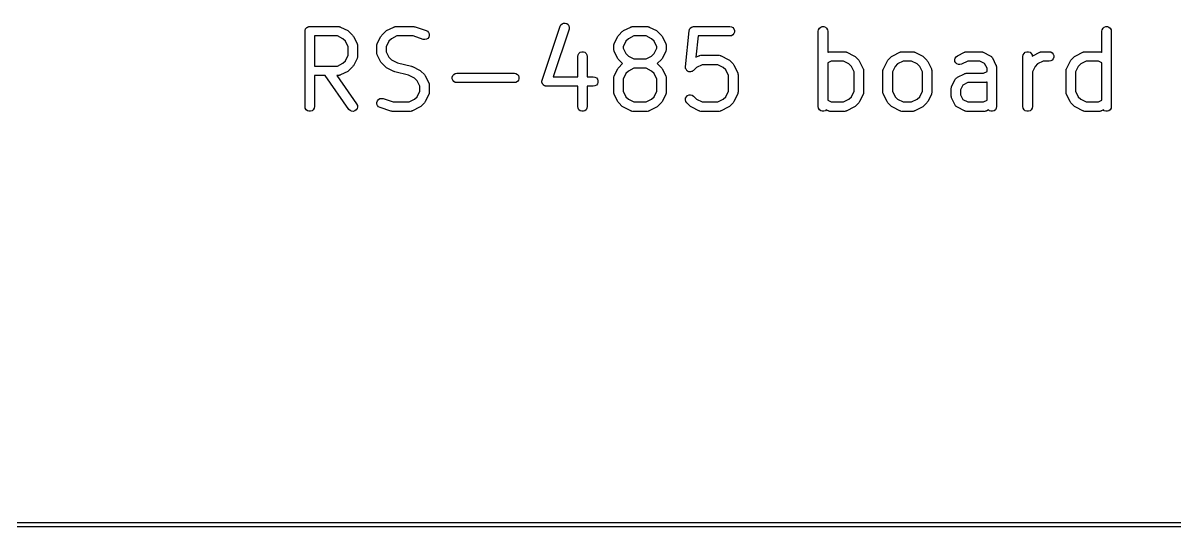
# Model space of a CAD drawing. Extents: x 25 to 346, y -457 to -16.
# Drawn here: x 143.6 to 182.42, y -456.64 to -439.66 of the extents above; entities that cross this region are included whole.
import ezdxf

# ---------------------------------------------------------------- set-up
doc = ezdxf.new("R2010")
doc.units = 0
doc.header["$MEASUREMENT"] = 0
doc.layers.add('BLACK', color=7, linetype='CONTINUOUS')

msp = doc.modelspace()

# ---------------------------------------------------------------- linework, layer by layer
at = {"layer": 'Black'}
for p, q in [((161.094, -441.577), (161.699, -439.763)), ((161.699, -439.763), (161.725, -439.714)), ((161.725, -439.714), (161.766, -439.678)), ((161.766, -439.678), (161.818, -439.658)), ((161.818, -439.658), (161.873, -439.656)), ((161.873, -439.656), (161.925, -439.673)), ((161.925, -439.673), (161.968, -439.708)), ((161.968, -439.708), (161.997, -439.755)), ((161.997, -439.755), (162.008, -439.809)), ((153.103, -439.934), (153.105, -439.92)), ((153.103, -442.474), (153.103, -439.934)), ((153.105, -439.906), (153.11, -439.893)), ((153.105, -439.92), (153.105, -439.906)), ((153.11, -439.893), (153.113, -439.88)), ((153.113, -439.88), (153.12, -439.868)), ((153.12, -439.868), (153.124, -439.855)), ((153.124, -439.855), (153.133, -439.844)), ((153.133, -439.844), (153.14, -439.832)), ((153.14, -439.832), (153.151, -439.823)), ((153.151, -439.823), (153.16, -439.812)), ((153.16, -439.812), (153.172, -439.805)), ((153.172, -439.805), (153.182, -439.797)), ((153.182, -439.797), (153.195, -439.792)), ((153.195, -439.792), (153.207, -439.785)), ((153.207, -439.785), (153.221, -439.782)), ((153.221, -439.782), (153.234, -439.778)), ((153.234, -439.778), (153.248, -439.778)), ((153.248, -439.778), (153.262, -439.775)), ((153.262, -439.775), (154.229, -439.775)), ((153.421, -440.093), (153.421, -441.106)), ((154.192, -440.093), (153.421, -440.093)), ((154.377, -440.185), (154.192, -440.093)), ((154.229, -439.775), (154.238, -439.777)), ((154.238, -439.777), (154.248, -439.776)), ((154.248, -439.776), (154.265, -439.782)), ((154.265, -439.782), (154.284, -439.785)), ((154.284, -439.785), (154.292, -439.789)), ((154.292, -439.789), (154.3, -439.792)), ((154.3, -439.792), (154.542, -439.913)), ((154.542, -439.913), (154.563, -439.928)), ((154.563, -439.928), (154.584, -439.943)), ((154.584, -439.943), (154.705, -440.064)), ((154.705, -440.064), (154.719, -440.085)), ((154.719, -440.085), (154.734, -440.105)), ((154.734, -440.105), (154.855, -440.347)), ((155.539, -440.347), (155.66, -440.105)), ((155.66, -440.105), (155.675, -440.085)), ((155.675, -440.085), (155.69, -440.064)), ((155.69, -440.064), (155.81, -439.943)), ((155.81, -439.943), (155.831, -439.928)), ((155.831, -439.928), (155.852, -439.913)), ((155.852, -439.913), (156.094, -439.792)), ((156.202, -440.093), (156.017, -440.185)), ((156.094, -439.792), (156.102, -439.789)), ((156.102, -439.789), (156.11, -439.785)), ((156.11, -439.785), (156.129, -439.782)), ((156.129, -439.782), (156.146, -439.776)), ((156.146, -439.776), (156.156, -439.777)), ((156.156, -439.777), (156.165, -439.775)), ((156.165, -439.775), (156.769, -439.775)), ((156.744, -440.093), (156.202, -440.093)), ((157.082, -440.206), (156.744, -440.093)), ((156.769, -439.775), (156.794, -439.78)), ((156.794, -439.78), (156.82, -439.783)), ((156.82, -439.783), (157.182, -439.904)), ((157.182, -439.904), (157.231, -439.931)), ((157.231, -439.931), (157.268, -439.972)), ((157.272, -440.131), (157.238, -440.174)), ((157.268, -439.972), (157.288, -440.023)), ((157.289, -440.078), (157.272, -440.131)), ((157.288, -440.023), (157.289, -440.078)), ((162, -439.863), (161.465, -441.469)), ((162.008, -439.809), (162, -439.863)), ((163.522, -440.347), (163.643, -440.105)), ((163.643, -440.105), (163.658, -440.085)), ((163.658, -440.085), (163.672, -440.064)), ((163.672, -440.064), (163.793, -439.943)), ((163.793, -439.943), (163.814, -439.928)), ((163.814, -439.928), (163.835, -439.913)), ((163.835, -439.913), (164.077, -439.792)), ((164.185, -440.093), (164, -440.185)), ((164.077, -439.792), (164.085, -439.789)), ((164.085, -439.789), (164.093, -439.785)), ((164.093, -439.785), (164.112, -439.782)), ((164.112, -439.782), (164.129, -439.776)), ((164.129, -439.776), (164.138, -439.777)), ((164.138, -439.777), (164.148, -439.775)), ((164.148, -439.775), (164.631, -439.775)), ((164.594, -440.093), (164.185, -440.093)), ((164.779, -440.185), (164.594, -440.093)), ((164.631, -439.775), (164.64, -439.777)), ((164.64, -439.777), (164.649, -439.776)), ((164.649, -439.776), (164.667, -439.782)), ((164.667, -439.782), (164.686, -439.785)), ((164.686, -439.785), (164.694, -439.789)), ((164.694, -439.789), (164.702, -439.792)), ((164.702, -439.792), (164.944, -439.913)), ((164.944, -439.913), (164.965, -439.928)), ((164.965, -439.928), (164.985, -439.943)), ((164.985, -439.943), (165.106, -440.064)), ((165.106, -440.064), (165.121, -440.085)), ((165.121, -440.085), (165.136, -440.105)), ((165.136, -440.105), (165.257, -440.347)), ((165.925, -441.128), (166.046, -439.918)), ((166.046, -439.918), (166.047, -439.912)), ((166.047, -439.906), (166.055, -439.886)), ((166.047, -439.912), (166.047, -439.906)), ((166.055, -439.886), (166.061, -439.865)), ((166.061, -439.865), (166.064, -439.86)), ((166.064, -439.86), (166.066, -439.855)), ((166.066, -439.855), (166.08, -439.838)), ((166.08, -439.838), (166.093, -439.82)), ((166.093, -439.82), (166.098, -439.817)), ((166.098, -439.817), (166.102, -439.812)), ((166.102, -439.812), (166.12, -439.802)), ((166.12, -439.802), (166.138, -439.789)), ((166.138, -439.789), (166.144, -439.788)), ((166.144, -439.788), (166.149, -439.785)), ((166.149, -439.785), (166.171, -439.781)), ((166.171, -439.781), (166.192, -439.776)), ((166.192, -439.776), (166.198, -439.776)), ((166.198, -439.776), (166.204, -439.775)), ((166.204, -439.775), (167.413, -439.775)), ((166.347, -440.093), (166.276, -440.809)), ((167.413, -440.093), (166.347, -440.093)), ((167.413, -439.775), (167.468, -439.785)), ((167.468, -440.083), (167.413, -440.093)), ((167.468, -439.785), (167.515, -439.812)), ((167.515, -440.056), (167.468, -440.083)), ((167.515, -439.812), (167.551, -439.855)), ((167.551, -440.013), (167.515, -440.056)), ((167.551, -439.855), (167.57, -439.906)), ((167.57, -439.962), (167.551, -440.013)), ((167.57, -439.906), (167.57, -439.962)), ((170.399, -439.934), (170.409, -439.88)), ((170.399, -442.474), (170.399, -439.934)), ((170.409, -439.88), (170.436, -439.832)), ((170.436, -439.832), (170.479, -439.797)), ((170.479, -439.797), (170.53, -439.778)), ((170.53, -439.778), (170.586, -439.778)), ((170.586, -439.778), (170.637, -439.797)), ((170.637, -439.797), (170.68, -439.832)), ((170.68, -439.832), (170.707, -439.88)), ((170.707, -439.88), (170.717, -439.934)), ((170.717, -439.934), (170.717, -440.645)), ((179.954, -439.934), (179.964, -439.88)), ((179.954, -440.645), (179.954, -439.934)), ((179.964, -439.88), (179.992, -439.832)), ((179.992, -439.832), (180.034, -439.797)), ((180.034, -439.797), (180.086, -439.778)), ((180.086, -439.778), (180.141, -439.778)), ((180.141, -439.778), (180.193, -439.797)), ((180.193, -439.797), (180.235, -439.832)), ((180.235, -439.832), (180.262, -439.88)), ((180.262, -439.88), (180.272, -439.934)), ((180.272, -439.934), (180.272, -442.474)), ((154.462, -440.27), (154.377, -440.185)), ((154.554, -440.455), (154.462, -440.27)), ((154.554, -440.743), (154.554, -440.455)), ((154.855, -440.347), (154.858, -440.356)), ((154.858, -440.356), (154.862, -440.364)), ((154.862, -440.364), (154.866, -440.382)), ((154.866, -440.382), (154.871, -440.4)), ((154.871, -440.4), (154.87, -440.409)), ((154.87, -440.409), (154.872, -440.418)), ((154.872, -440.418), (154.872, -440.781)), ((155.522, -440.418), (155.524, -440.409)), ((155.522, -440.66), (155.522, -440.418)), ((155.523, -440.4), (155.528, -440.382)), ((155.524, -440.409), (155.523, -440.4)), ((155.528, -440.382), (155.532, -440.364)), ((155.532, -440.364), (155.536, -440.356)), ((155.536, -440.356), (155.539, -440.347)), ((155.932, -440.27), (155.84, -440.455)), ((155.84, -440.455), (155.84, -440.622)), ((156.017, -440.185), (155.932, -440.27)), ((157.137, -440.214), (157.082, -440.206)), ((157.191, -440.203), (157.137, -440.214)), ((157.238, -440.174), (157.191, -440.203)), ((163.505, -440.418), (163.507, -440.409)), ((163.505, -440.539), (163.505, -440.418)), ((163.507, -440.548), (163.505, -440.539)), ((163.506, -440.4), (163.511, -440.382)), ((163.507, -440.409), (163.506, -440.4)), ((163.511, -440.382), (163.515, -440.364)), ((163.515, -440.364), (163.519, -440.356)), ((163.519, -440.356), (163.522, -440.347)), ((163.915, -440.27), (163.822, -440.455)), ((163.822, -440.455), (163.822, -440.501)), ((163.822, -440.501), (163.915, -440.687)), ((164, -440.185), (163.915, -440.27)), ((164.864, -440.27), (164.779, -440.185)), ((164.956, -440.455), (164.864, -440.27)), ((164.864, -440.687), (164.956, -440.501)), ((164.956, -440.501), (164.956, -440.455)), ((165.257, -440.347), (165.26, -440.356)), ((165.26, -440.356), (165.264, -440.364)), ((165.264, -440.364), (165.268, -440.382)), ((165.268, -440.382), (165.273, -440.4)), ((165.273, -440.4), (165.272, -440.409)), ((165.272, -440.409), (165.274, -440.418)), ((165.274, -440.539), (165.272, -440.548)), ((165.274, -440.418), (165.274, -440.539)), ((154.377, -441.013), (154.462, -440.929)), ((154.462, -440.929), (154.554, -440.743)), ((154.855, -440.852), (154.734, -441.094)), ((154.858, -440.843), (154.855, -440.852)), ((154.862, -440.835), (154.858, -440.843)), ((154.866, -440.817), (154.862, -440.835)), ((154.871, -440.799), (154.866, -440.817)), ((154.872, -440.781), (154.87, -440.79)), ((154.87, -440.79), (154.871, -440.799)), ((155.524, -440.669), (155.522, -440.66)), ((155.523, -440.678), (155.524, -440.669)), ((155.528, -440.696), (155.523, -440.678)), ((155.532, -440.714), (155.528, -440.696)), ((155.536, -440.722), (155.532, -440.714)), ((155.539, -440.731), (155.536, -440.722)), ((155.66, -440.973), (155.539, -440.731)), ((155.84, -440.622), (155.932, -440.808)), ((155.932, -440.808), (156.017, -440.892)), ((156.017, -440.892), (156.22, -440.994)), ((162.295, -440.781), (162.305, -440.726)), ((162.295, -441.469), (162.295, -440.781)), ((162.305, -440.726), (162.333, -440.679)), ((162.333, -440.679), (162.375, -440.643)), ((162.375, -440.643), (162.427, -440.624)), ((162.427, -440.624), (162.482, -440.624)), ((162.482, -440.624), (162.534, -440.643)), ((162.534, -440.643), (162.576, -440.679)), ((162.576, -440.679), (162.603, -440.726)), ((162.603, -440.726), (162.613, -440.781)), ((162.613, -440.781), (162.613, -441.469)), ((163.506, -440.557), (163.507, -440.548)), ((163.511, -440.575), (163.506, -440.557)), ((163.515, -440.593), (163.511, -440.575)), ((163.519, -440.601), (163.515, -440.593)), ((163.522, -440.61), (163.519, -440.601)), ((163.643, -440.852), (163.522, -440.61)), ((163.658, -440.872), (163.643, -440.852)), ((163.672, -440.893), (163.658, -440.872)), ((163.793, -441.014), (163.672, -440.893)), ((163.915, -440.687), (164, -440.771)), ((164, -440.771), (164.185, -440.864)), ((164.185, -440.864), (164.594, -440.864)), ((164.594, -440.864), (164.779, -440.771)), ((164.779, -440.771), (164.864, -440.687)), ((165.106, -440.893), (164.985, -441.014)), ((165.121, -440.872), (165.106, -440.893)), ((165.136, -440.852), (165.121, -440.872)), ((165.257, -440.61), (165.136, -440.852)), ((165.26, -440.601), (165.257, -440.61)), ((165.264, -440.593), (165.26, -440.601)), ((165.268, -440.575), (165.264, -440.593)), ((165.273, -440.557), (165.268, -440.575)), ((165.272, -440.548), (165.273, -440.557)), ((166.276, -440.809), (166.375, -440.76)), ((166.375, -440.76), (166.383, -440.757)), ((166.383, -440.757), (166.391, -440.752)), ((166.391, -440.752), (166.41, -440.749)), ((166.41, -440.749), (166.427, -440.744)), ((166.427, -440.744), (166.437, -440.745)), ((166.437, -440.745), (166.446, -440.743)), ((166.446, -440.743), (167.05, -440.743)), ((167.05, -440.743), (167.059, -440.745)), ((167.059, -440.745), (167.069, -440.744)), ((167.069, -440.744), (167.086, -440.749)), ((167.086, -440.749), (167.105, -440.752)), ((167.105, -440.752), (167.113, -440.757)), ((167.113, -440.757), (167.121, -440.76)), ((167.121, -440.76), (167.363, -440.881)), ((167.363, -440.881), (167.384, -440.896)), ((167.384, -440.896), (167.405, -440.91)), ((167.405, -440.91), (167.525, -441.031)), ((170.717, -440.645), (170.729, -440.639)), ((170.729, -440.639), (170.738, -440.636)), ((170.738, -440.636), (170.746, -440.632)), ((170.746, -440.632), (170.764, -440.628)), ((170.764, -440.628), (170.782, -440.623)), ((170.782, -440.623), (170.791, -440.624)), ((170.791, -440.624), (170.8, -440.622)), ((170.8, -440.622), (171.284, -440.622)), ((171.284, -440.622), (171.293, -440.624)), ((171.293, -440.624), (171.302, -440.623)), ((171.302, -440.623), (171.32, -440.628)), ((171.32, -440.628), (171.338, -440.632)), ((171.338, -440.632), (171.346, -440.636)), ((171.346, -440.636), (171.355, -440.639)), ((171.355, -440.639), (171.597, -440.76)), ((171.597, -440.76), (171.617, -440.775)), ((171.617, -440.775), (171.638, -440.789)), ((171.638, -440.789), (171.759, -440.91)), ((171.759, -440.91), (171.773, -440.931)), ((171.773, -440.931), (171.789, -440.952)), ((172.714, -440.952), (172.729, -440.931)), ((172.729, -440.931), (172.744, -440.91)), ((172.744, -440.91), (172.865, -440.789)), ((172.865, -440.789), (172.886, -440.775)), ((172.886, -440.775), (172.906, -440.76)), ((172.906, -440.76), (173.148, -440.639)), ((173.148, -440.639), (173.157, -440.636)), ((173.157, -440.636), (173.165, -440.632)), ((173.165, -440.632), (173.183, -440.628)), ((173.183, -440.628), (173.201, -440.623)), ((173.201, -440.623), (173.21, -440.624)), ((173.21, -440.624), (173.219, -440.622)), ((173.219, -440.622), (173.582, -440.622)), ((173.582, -440.622), (173.591, -440.624)), ((173.591, -440.624), (173.6, -440.623)), ((173.6, -440.623), (173.618, -440.628)), ((173.618, -440.628), (173.636, -440.632)), ((173.636, -440.632), (173.644, -440.636)), ((173.644, -440.636), (173.653, -440.639)), ((173.653, -440.639), (173.895, -440.76)), ((173.895, -440.76), (173.915, -440.775)), ((173.915, -440.775), (173.936, -440.789)), ((173.936, -440.789), (174.057, -440.91)), ((174.057, -440.91), (174.071, -440.931)), ((174.071, -440.931), (174.087, -440.952)), ((174.996, -440.892), (175.009, -440.839)), ((175.002, -440.947), (174.996, -440.892)), ((175.009, -440.839), (175.039, -440.793)), ((175.039, -440.793), (175.083, -440.76)), ((175.083, -440.76), (175.325, -440.639)), ((175.325, -440.639), (175.334, -440.636)), ((175.334, -440.636), (175.342, -440.632)), ((175.342, -440.632), (175.36, -440.628)), ((175.36, -440.628), (175.378, -440.623)), ((175.378, -440.623), (175.387, -440.624)), ((175.387, -440.624), (175.396, -440.622)), ((175.396, -440.622), (175.88, -440.622)), ((175.88, -440.622), (175.889, -440.624)), ((175.889, -440.624), (175.898, -440.623)), ((175.898, -440.623), (175.916, -440.628)), ((175.916, -440.628), (175.934, -440.632)), ((175.934, -440.632), (175.942, -440.636)), ((175.942, -440.636), (175.951, -440.639)), ((175.951, -440.639), (176.193, -440.76)), ((176.193, -440.76), (176.211, -440.774)), ((176.211, -440.774), (176.231, -440.786)), ((176.231, -440.786), (176.234, -440.79)), ((176.234, -440.79), (176.237, -440.793)), ((176.237, -440.793), (176.25, -440.812)), ((176.25, -440.812), (176.264, -440.831)), ((176.264, -440.831), (176.385, -441.073)), ((177.294, -440.781), (177.303, -440.726)), ((177.294, -442.474), (177.294, -440.781)), ((177.303, -440.726), (177.331, -440.679)), ((177.331, -440.679), (177.373, -440.643)), ((177.373, -440.643), (177.425, -440.624)), ((177.425, -440.624), (177.48, -440.624)), ((177.48, -440.624), (177.532, -440.643)), ((177.532, -440.643), (177.574, -440.679)), ((177.574, -440.679), (177.601, -440.726)), ((177.601, -440.726), (177.609, -440.77)), ((177.609, -440.77), (177.623, -440.76)), ((177.623, -440.76), (177.865, -440.639)), ((177.865, -440.639), (177.874, -440.636)), ((177.874, -440.636), (177.882, -440.632)), ((177.882, -440.632), (177.9, -440.628)), ((177.9, -440.628), (177.918, -440.623)), ((177.918, -440.623), (177.927, -440.624)), ((177.927, -440.624), (177.936, -440.622)), ((177.936, -440.622), (178.178, -440.622)), ((178.178, -440.622), (178.232, -440.632)), ((178.232, -440.93), (178.178, -440.939)), ((178.232, -440.632), (178.28, -440.659)), ((178.28, -440.902), (178.232, -440.93)), ((178.28, -440.659), (178.315, -440.701)), ((178.315, -440.86), (178.28, -440.902)), ((178.315, -440.701), (178.334, -440.753)), ((178.334, -440.808), (178.315, -440.86)), ((178.334, -440.753), (178.334, -440.808)), ((178.883, -440.952), (178.898, -440.931)), ((178.898, -440.931), (178.912, -440.91)), ((178.912, -440.91), (179.033, -440.789)), ((179.033, -440.789), (179.054, -440.775)), ((179.054, -440.775), (179.075, -440.76)), ((179.075, -440.76), (179.317, -440.639)), ((179.317, -440.639), (179.325, -440.636)), ((179.325, -440.636), (179.333, -440.632)), ((179.333, -440.632), (179.352, -440.628)), ((179.352, -440.628), (179.369, -440.623)), ((179.369, -440.623), (179.378, -440.624)), ((179.378, -440.624), (179.388, -440.622)), ((179.388, -440.622), (179.871, -440.622)), ((179.871, -440.622), (179.88, -440.624)), ((179.88, -440.624), (179.889, -440.623)), ((179.889, -440.623), (179.907, -440.628)), ((179.907, -440.628), (179.926, -440.632)), ((179.926, -440.632), (179.934, -440.636)), ((179.934, -440.636), (179.942, -440.639)), ((179.942, -440.639), (179.954, -440.645)), ((153.421, -441.106), (154.192, -441.106)), ((154.192, -441.106), (154.377, -441.013)), ((154.542, -441.286), (154.3, -441.407)), ((154.563, -441.27), (154.542, -441.286)), ((154.584, -441.256), (154.563, -441.27)), ((154.705, -441.135), (154.584, -441.256)), ((154.719, -441.114), (154.705, -441.135)), ((154.734, -441.094), (154.719, -441.114)), ((155.675, -440.993), (155.66, -440.973)), ((155.69, -441.014), (155.675, -440.993)), ((155.81, -441.135), (155.69, -441.014)), ((155.831, -441.149), (155.81, -441.135)), ((155.852, -441.165), (155.831, -441.149)), ((156.094, -441.286), (155.852, -441.165)), ((156.11, -441.291), (156.094, -441.286)), ((156.126, -441.298), (156.11, -441.291)), ((156.593, -441.414), (156.126, -441.298)), ((156.22, -440.994), (156.687, -441.111)), ((156.687, -441.111), (156.703, -441.118)), ((156.703, -441.118), (156.719, -441.123)), ((156.719, -441.123), (156.961, -441.243)), ((156.961, -441.243), (156.982, -441.259)), ((156.982, -441.259), (157.003, -441.273)), ((157.003, -441.273), (157.124, -441.394)), ((163.522, -441.435), (163.643, -441.194)), ((163.643, -441.194), (163.658, -441.173)), ((163.658, -441.173), (163.672, -441.152)), ((163.672, -441.152), (163.793, -441.031)), ((163.806, -441.023), (163.793, -441.014)), ((163.793, -441.031), (163.806, -441.023)), ((164, -441.274), (163.915, -441.359)), ((164.185, -441.181), (164, -441.274)), ((164.594, -441.181), (164.185, -441.181)), ((164.779, -441.274), (164.594, -441.181)), ((164.864, -441.359), (164.779, -441.274)), ((164.985, -441.014), (164.973, -441.023)), ((164.973, -441.023), (164.985, -441.031)), ((164.985, -441.031), (165.106, -441.152)), ((165.106, -441.152), (165.121, -441.173)), ((165.121, -441.173), (165.136, -441.194)), ((165.136, -441.194), (165.257, -441.435)), ((165.925, -441.129), (165.925, -441.128)), ((165.925, -441.13), (165.925, -441.129)), ((165.927, -441.156), (165.925, -441.13)), ((165.929, -441.183), (165.927, -441.156)), ((165.929, -441.184), (165.929, -441.183)), ((165.929, -441.185), (165.929, -441.184)), ((165.941, -441.209), (165.929, -441.185)), ((165.952, -441.233), (165.941, -441.209)), ((165.952, -441.234), (165.952, -441.233)), ((165.953, -441.235), (165.952, -441.234)), ((165.971, -441.253), (165.953, -441.235)), ((165.99, -441.272), (165.971, -441.253)), ((165.991, -441.273), (165.99, -441.272)), ((165.992, -441.274), (165.991, -441.273)), ((166.016, -441.285), (165.992, -441.274)), ((166.04, -441.296), (166.016, -441.285)), ((166.041, -441.296), (166.04, -441.296)), ((166.042, -441.297), (166.041, -441.296)), ((166.068, -441.299), (166.042, -441.297)), ((166.095, -441.302), (166.068, -441.299)), ((166.096, -441.302), (166.095, -441.302)), ((166.097, -441.302), (166.096, -441.302)), ((166.122, -441.295), (166.097, -441.302)), ((166.148, -441.288), (166.122, -441.295)), ((166.149, -441.288), (166.148, -441.288)), ((166.15, -441.287), (166.149, -441.288)), ((166.172, -441.272), (166.15, -441.287)), ((166.194, -441.257), (166.172, -441.272)), ((166.195, -441.256), (166.194, -441.256)), ((166.194, -441.256), (166.194, -441.257)), ((166.298, -441.153), (166.195, -441.256)), ((166.483, -441.06), (166.298, -441.153)), ((167.013, -441.06), (166.483, -441.06)), ((167.198, -441.153), (167.013, -441.06)), ((167.283, -441.238), (167.198, -441.153)), ((167.375, -441.423), (167.283, -441.238)), ((167.525, -441.031), (167.54, -441.052)), ((167.54, -441.052), (167.555, -441.073)), ((167.555, -441.073), (167.676, -441.314)), ((167.676, -441.314), (167.679, -441.323)), ((170.837, -440.939), (170.717, -441)), ((170.717, -441), (170.717, -442.255)), ((171.246, -440.939), (170.837, -440.939)), ((171.432, -441.032), (171.246, -440.939)), ((171.516, -441.117), (171.432, -441.032)), ((171.609, -441.302), (171.516, -441.117)), ((171.609, -441.953), (171.609, -441.302)), ((171.789, -440.952), (171.909, -441.194)), ((171.909, -441.194), (171.912, -441.202)), ((171.912, -441.202), (171.917, -441.21)), ((171.917, -441.21), (171.92, -441.229)), ((171.92, -441.229), (171.925, -441.246)), ((171.925, -441.246), (171.925, -441.256)), ((171.925, -441.256), (171.926, -441.265)), ((171.926, -441.265), (171.926, -441.99)), ((172.576, -441.265), (172.578, -441.256)), ((172.576, -441.99), (172.576, -441.265)), ((172.577, -441.246), (172.583, -441.229)), ((172.578, -441.256), (172.577, -441.246)), ((172.583, -441.229), (172.586, -441.21)), ((172.586, -441.21), (172.591, -441.202)), ((172.591, -441.202), (172.593, -441.194)), ((172.593, -441.194), (172.714, -440.952)), ((172.987, -441.117), (172.894, -441.302)), ((172.894, -441.302), (172.894, -441.953)), ((173.071, -441.032), (172.987, -441.117)), ((173.256, -440.939), (173.071, -441.032)), ((173.544, -440.939), (173.256, -440.939)), ((173.73, -441.032), (173.544, -440.939)), ((173.814, -441.117), (173.73, -441.032)), ((173.907, -441.302), (173.814, -441.117)), ((173.907, -441.953), (173.907, -441.302)), ((174.087, -440.952), (174.208, -441.194)), ((174.208, -441.194), (174.21, -441.202)), ((174.21, -441.202), (174.215, -441.21)), ((174.215, -441.21), (174.218, -441.229)), ((174.218, -441.229), (174.223, -441.246)), ((174.223, -441.246), (174.223, -441.256)), ((174.223, -441.256), (174.224, -441.265)), ((174.224, -441.265), (174.224, -441.99)), ((175.027, -440.996), (175.002, -440.947)), ((175.067, -441.034), (175.027, -440.996)), ((175.117, -441.056), (175.067, -441.034)), ((175.172, -441.059), (175.117, -441.056)), ((175.225, -441.044), (175.172, -441.059)), ((175.434, -440.939), (175.225, -441.044)), ((175.842, -440.939), (175.434, -440.939)), ((176.003, -441.02), (175.842, -440.939)), ((175.963, -441.348), (176.084, -441.287)), ((176.084, -441.181), (176.003, -441.02)), ((176.084, -441.287), (176.084, -441.181)), ((176.385, -441.073), (176.387, -441.081)), ((176.387, -441.081), (176.392, -441.089)), ((176.392, -441.089), (176.395, -441.108)), ((176.395, -441.108), (176.4, -441.125)), ((176.4, -441.125), (176.4, -441.135)), ((176.4, -441.135), (176.401, -441.144)), ((176.401, -441.144), (176.401, -442.474)), ((177.704, -441.117), (177.611, -441.302)), ((177.611, -441.302), (177.611, -442.474)), ((177.788, -441.032), (177.704, -441.117)), ((177.974, -440.939), (177.788, -441.032)), ((178.178, -440.939), (177.974, -440.939)), ((178.745, -441.265), (178.747, -441.256)), ((178.745, -441.99), (178.745, -441.265)), ((178.746, -441.246), (178.751, -441.229)), ((178.747, -441.256), (178.746, -441.246)), ((178.751, -441.229), (178.755, -441.21)), ((178.755, -441.21), (178.759, -441.202)), ((178.759, -441.202), (178.762, -441.194)), ((178.762, -441.194), (178.883, -440.952)), ((179.155, -441.117), (179.062, -441.302)), ((179.062, -441.302), (179.062, -441.953)), ((179.24, -441.032), (179.155, -441.117)), ((179.425, -440.939), (179.24, -441.032)), ((179.834, -440.939), (179.425, -440.939)), ((179.954, -441), (179.834, -440.939)), ((179.954, -442.255), (179.954, -441)), ((153.784, -441.423), (153.421, -441.423)), ((153.421, -441.423), (153.421, -442.474)), ((154.583, -442.565), (153.784, -441.423)), ((154.229, -441.423), (154.171, -441.423)), ((154.171, -441.423), (154.843, -442.383)), ((154.238, -441.422), (154.229, -441.423)), ((154.248, -441.422), (154.238, -441.422)), ((154.265, -441.417), (154.248, -441.422)), ((154.284, -441.414), (154.265, -441.417)), ((154.292, -441.409), (154.284, -441.414)), ((154.3, -441.407), (154.292, -441.409)), ((156.796, -441.516), (156.593, -441.414)), ((156.881, -441.6), (156.796, -441.516)), ((156.974, -441.786), (156.881, -441.6)), ((157.124, -441.394), (157.138, -441.415)), ((157.138, -441.415), (157.153, -441.435)), ((157.153, -441.435), (157.274, -441.677)), ((157.274, -441.677), (157.277, -441.686)), ((157.277, -441.686), (157.281, -441.694)), ((157.281, -441.694), (157.285, -441.712)), ((158.064, -441.479), (158.083, -441.427)), ((158.064, -441.534), (158.064, -441.479)), ((158.083, -441.586), (158.064, -441.534)), ((158.083, -441.427), (158.119, -441.385)), ((158.119, -441.628), (158.083, -441.586)), ((158.119, -441.385), (158.167, -441.357)), ((158.167, -441.656), (158.119, -441.628)), ((158.167, -441.357), (158.221, -441.348)), ((158.221, -441.665), (158.167, -441.656)), ((158.221, -441.348), (160.156, -441.348)), ((160.156, -441.665), (158.221, -441.665)), ((160.156, -441.348), (160.21, -441.357)), ((160.21, -441.656), (160.156, -441.665)), ((160.21, -441.357), (160.258, -441.385)), ((160.258, -441.628), (160.21, -441.656)), ((160.258, -441.385), (160.294, -441.427)), ((160.294, -441.586), (160.258, -441.628)), ((160.294, -441.427), (160.312, -441.479)), ((160.312, -441.534), (160.294, -441.586)), ((160.312, -441.479), (160.312, -441.534)), ((161.086, -441.632), (161.088, -441.616)), ((161.088, -441.643), (161.086, -441.632)), ((161.088, -441.6), (161.092, -441.589)), ((161.088, -441.616), (161.088, -441.6)), ((161.088, -441.655), (161.088, -441.643)), ((161.094, -441.67), (161.088, -441.655)), ((161.092, -441.589), (161.094, -441.577)), ((161.097, -441.686), (161.094, -441.67)), ((161.103, -441.696), (161.097, -441.686)), ((161.107, -441.707), (161.103, -441.696)), ((161.117, -441.719), (161.107, -441.707)), ((161.465, -441.469), (162.295, -441.469)), ((162.613, -441.469), (162.817, -441.469)), ((162.817, -441.469), (162.871, -441.478)), ((162.871, -441.478), (162.919, -441.506)), ((162.919, -441.506), (162.955, -441.548)), ((162.955, -441.707), (162.919, -441.749)), ((162.955, -441.548), (162.973, -441.6)), ((162.973, -441.655), (162.955, -441.707)), ((162.973, -441.6), (162.973, -441.655)), ((163.505, -441.506), (163.507, -441.497)), ((163.505, -441.99), (163.505, -441.506)), ((163.506, -441.488), (163.511, -441.47)), ((163.507, -441.497), (163.506, -441.488)), ((163.511, -441.47), (163.515, -441.452)), ((163.515, -441.452), (163.519, -441.444)), ((163.519, -441.444), (163.522, -441.435)), ((163.915, -441.359), (163.822, -441.544)), ((163.822, -441.544), (163.822, -441.953)), ((164.956, -441.544), (164.864, -441.359)), ((164.956, -441.953), (164.956, -441.544)), ((165.257, -441.435), (165.26, -441.444)), ((165.26, -441.444), (165.264, -441.452)), ((165.264, -441.452), (165.268, -441.47)), ((165.268, -441.47), (165.273, -441.488)), ((165.273, -441.488), (165.272, -441.497)), ((165.272, -441.497), (165.274, -441.506)), ((165.274, -441.506), (165.274, -441.99)), ((167.375, -441.953), (167.375, -441.423)), ((167.679, -441.323), (167.683, -441.331)), ((167.683, -441.331), (167.687, -441.349)), ((167.687, -441.349), (167.692, -441.367)), ((167.692, -441.367), (167.691, -441.376)), ((167.691, -441.376), (167.693, -441.385)), ((167.693, -441.385), (167.693, -441.99)), ((174.891, -441.798), (175.012, -441.556)), ((175.012, -441.556), (175.026, -441.538)), ((175.026, -441.538), (175.039, -441.518)), ((175.039, -441.518), (175.042, -441.516)), ((175.042, -441.516), (175.045, -441.512)), ((175.045, -441.512), (175.064, -441.499)), ((175.064, -441.499), (175.083, -441.485)), ((175.083, -441.485), (175.325, -441.364)), ((175.434, -441.665), (175.272, -441.746)), ((175.325, -441.364), (175.334, -441.362)), ((175.334, -441.362), (175.342, -441.357)), ((175.342, -441.357), (175.36, -441.354)), ((175.36, -441.354), (175.378, -441.349)), ((175.378, -441.349), (175.387, -441.349)), ((175.387, -441.349), (175.396, -441.348)), ((175.396, -441.348), (175.963, -441.348)), ((176.001, -441.665), (175.434, -441.665)), ((176.01, -441.664), (176.001, -441.665)), ((176.019, -441.664), (176.01, -441.664)), ((176.037, -441.659), (176.019, -441.664)), ((176.055, -441.656), (176.037, -441.659)), ((176.063, -441.651), (176.055, -441.656)), ((176.072, -441.648), (176.063, -441.651)), ((176.084, -441.642), (176.072, -441.648)), ((176.084, -442.255), (176.084, -441.642)), ((156.881, -442.138), (156.974, -441.953)), ((156.974, -441.953), (156.974, -441.786)), ((157.274, -442.061), (157.153, -442.303)), ((157.277, -442.052), (157.274, -442.061)), ((157.281, -442.045), (157.277, -442.052)), ((157.285, -442.026), (157.281, -442.045)), ((157.285, -441.712), (157.29, -441.73)), ((157.29, -442.008), (157.285, -442.026)), ((157.29, -441.73), (157.289, -441.739)), ((157.289, -441.739), (157.291, -441.748)), ((157.291, -441.99), (157.289, -441.999)), ((157.289, -441.999), (157.29, -442.008)), ((157.291, -441.748), (157.291, -441.99)), ((161.126, -441.733), (161.117, -441.719)), ((161.135, -441.74), (161.126, -441.733)), ((161.143, -441.749), (161.135, -441.74)), ((161.156, -441.757), (161.143, -441.749)), ((161.169, -441.767), (161.156, -441.757)), ((161.18, -441.771), (161.169, -441.767)), ((161.19, -441.777), (161.18, -441.771)), ((161.206, -441.779), (161.19, -441.777)), ((161.221, -441.784), (161.206, -441.779)), ((161.233, -441.784), (161.221, -441.784)), ((161.245, -441.786), (161.233, -441.784)), ((162.295, -441.786), (161.245, -441.786)), ((162.295, -442.474), (162.295, -441.786)), ((162.817, -441.786), (162.613, -441.786)), ((162.613, -441.786), (162.613, -442.474)), ((162.871, -441.777), (162.817, -441.786)), ((162.919, -441.749), (162.871, -441.777)), ((163.507, -441.999), (163.505, -441.99)), ((163.506, -442.008), (163.507, -441.999)), ((163.511, -442.026), (163.506, -442.008)), ((163.515, -442.045), (163.511, -442.026)), ((163.519, -442.052), (163.515, -442.045)), ((163.522, -442.061), (163.519, -442.052)), ((163.643, -442.303), (163.522, -442.061)), ((163.822, -441.953), (163.915, -442.138)), ((164.864, -442.138), (164.956, -441.953)), ((165.257, -442.061), (165.136, -442.303)), ((165.26, -442.052), (165.257, -442.061)), ((165.264, -442.045), (165.26, -442.052)), ((165.268, -442.026), (165.264, -442.045)), ((165.273, -442.008), (165.268, -442.026)), ((165.274, -441.99), (165.272, -441.999)), ((165.272, -441.999), (165.273, -442.008)), ((165.992, -442.102), (166.042, -442.079)), ((166.042, -442.079), (166.097, -442.074)), ((166.097, -442.074), (166.15, -442.088)), ((166.15, -442.088), (166.195, -442.12)), ((167.283, -442.138), (167.375, -441.953)), ((167.676, -442.061), (167.555, -442.303)), ((167.679, -442.052), (167.676, -442.061)), ((167.683, -442.045), (167.679, -442.052)), ((167.687, -442.026), (167.683, -442.045)), ((167.692, -442.008), (167.687, -442.026)), ((167.693, -441.99), (167.691, -441.999)), ((167.691, -441.999), (167.692, -442.008)), ((171.516, -442.138), (171.609, -441.953)), ((171.909, -442.061), (171.789, -442.303)), ((171.912, -442.052), (171.909, -442.061)), ((171.917, -442.045), (171.912, -442.052)), ((171.92, -442.026), (171.917, -442.045)), ((171.925, -442.008), (171.92, -442.026)), ((171.926, -441.99), (171.925, -441.999)), ((171.925, -441.999), (171.925, -442.008)), ((172.578, -441.999), (172.576, -441.99)), ((172.577, -442.008), (172.578, -441.999)), ((172.583, -442.026), (172.577, -442.008)), ((172.586, -442.045), (172.583, -442.026)), ((172.591, -442.052), (172.586, -442.045)), ((172.593, -442.061), (172.591, -442.052)), ((172.714, -442.303), (172.593, -442.061)), ((172.894, -441.953), (172.987, -442.138)), ((173.814, -442.138), (173.907, -441.953)), ((174.208, -442.061), (174.087, -442.303)), ((174.21, -442.052), (174.208, -442.061)), ((174.215, -442.045), (174.21, -442.052)), ((174.218, -442.026), (174.215, -442.045)), ((174.223, -442.008), (174.218, -442.026)), ((174.224, -441.99), (174.223, -441.999)), ((174.223, -441.999), (174.223, -442.008)), ((174.874, -441.869), (174.876, -441.86)), ((174.874, -442.111), (174.874, -441.869)), ((174.876, -441.851), (174.881, -441.833)), ((174.876, -441.86), (174.876, -441.851)), ((174.881, -441.833), (174.884, -441.815)), ((174.884, -441.815), (174.889, -441.807)), ((174.889, -441.807), (174.891, -441.798)), ((175.272, -441.746), (175.192, -441.907)), ((175.192, -441.907), (175.192, -442.074)), ((175.192, -442.074), (175.272, -442.235)), ((178.747, -441.999), (178.745, -441.99)), ((178.746, -442.008), (178.747, -441.999)), ((178.751, -442.026), (178.746, -442.008)), ((178.755, -442.045), (178.751, -442.026)), ((178.759, -442.052), (178.755, -442.045)), ((178.762, -442.061), (178.759, -442.052)), ((178.883, -442.303), (178.762, -442.061)), ((179.062, -441.953), (179.155, -442.138)), ((153.113, -442.528), (153.103, -442.474)), ((153.421, -442.474), (153.411, -442.528)), ((154.843, -442.383), (154.867, -442.433)), ((154.867, -442.433), (154.871, -442.488)), ((155.524, -442.33), (155.541, -442.278)), ((155.525, -442.385), (155.524, -442.33)), ((155.546, -442.436), (155.525, -442.385)), ((155.541, -442.278), (155.576, -442.234)), ((155.582, -442.477), (155.546, -442.436)), ((155.576, -442.234), (155.622, -442.205)), ((155.631, -442.504), (155.582, -442.477)), ((155.622, -442.205), (155.676, -442.194)), ((155.676, -442.194), (155.731, -442.202)), ((155.731, -442.202), (156.069, -442.315)), ((156.069, -442.315), (156.611, -442.315)), ((156.611, -442.315), (156.796, -442.223)), ((156.796, -442.223), (156.881, -442.138)), ((156.982, -442.48), (156.961, -442.495)), ((157.003, -442.465), (156.982, -442.48)), ((157.124, -442.344), (157.003, -442.465)), ((157.138, -442.324), (157.124, -442.344)), ((157.153, -442.303), (157.138, -442.324)), ((162.305, -442.528), (162.295, -442.474)), ((162.613, -442.474), (162.603, -442.528)), ((163.658, -442.324), (163.643, -442.303)), ((163.672, -442.344), (163.658, -442.324)), ((163.793, -442.465), (163.672, -442.344)), ((163.814, -442.48), (163.793, -442.465)), ((163.835, -442.495), (163.814, -442.48)), ((163.915, -442.138), (164, -442.223)), ((164, -442.223), (164.185, -442.315)), ((164.185, -442.315), (164.594, -442.315)), ((164.594, -442.315), (164.779, -442.223)), ((164.779, -442.223), (164.864, -442.138)), ((164.965, -442.48), (164.944, -442.495)), ((164.985, -442.465), (164.965, -442.48)), ((165.106, -442.344), (164.985, -442.465)), ((165.121, -442.324), (165.106, -442.344)), ((165.136, -442.303), (165.121, -442.324)), ((165.925, -442.246), (165.929, -442.191)), ((165.939, -442.299), (165.925, -442.246)), ((165.929, -442.191), (165.953, -442.141)), ((165.97, -442.344), (165.939, -442.299)), ((165.953, -442.141), (165.992, -442.102)), ((166.091, -442.465), (165.97, -442.344)), ((166.112, -442.48), (166.091, -442.465)), ((166.133, -442.495), (166.112, -442.48)), ((166.195, -442.12), (166.298, -442.223)), ((166.298, -442.223), (166.483, -442.315)), ((166.483, -442.315), (167.013, -442.315)), ((167.013, -442.315), (167.198, -442.223)), ((167.198, -442.223), (167.283, -442.138)), ((167.384, -442.48), (167.363, -442.495)), ((167.405, -442.465), (167.384, -442.48)), ((167.525, -442.344), (167.405, -442.465)), ((167.54, -442.324), (167.525, -442.344)), ((167.555, -442.303), (167.54, -442.324)), ((170.409, -442.528), (170.399, -442.474)), ((170.717, -442.255), (170.837, -442.315)), ((170.837, -442.315), (171.246, -442.315)), ((171.246, -442.315), (171.432, -442.223)), ((171.432, -442.223), (171.516, -442.138)), ((171.617, -442.48), (171.597, -442.495)), ((171.638, -442.465), (171.617, -442.48)), ((171.759, -442.344), (171.638, -442.465)), ((171.773, -442.324), (171.759, -442.344)), ((171.789, -442.303), (171.773, -442.324)), ((172.729, -442.324), (172.714, -442.303)), ((172.744, -442.344), (172.729, -442.324)), ((172.865, -442.465), (172.744, -442.344)), ((172.886, -442.48), (172.865, -442.465)), ((172.906, -442.495), (172.886, -442.48)), ((172.987, -442.138), (173.071, -442.223)), ((173.071, -442.223), (173.256, -442.315)), ((173.256, -442.315), (173.544, -442.315)), ((173.544, -442.315), (173.73, -442.223)), ((173.73, -442.223), (173.814, -442.138)), ((173.915, -442.48), (173.895, -442.495)), ((173.936, -442.465), (173.915, -442.48)), ((174.057, -442.344), (173.936, -442.465)), ((174.071, -442.324), (174.057, -442.344)), ((174.087, -442.303), (174.071, -442.324)), ((174.876, -442.12), (174.874, -442.111)), ((174.876, -442.129), (174.876, -442.12)), ((174.881, -442.147), (174.876, -442.129)), ((174.884, -442.165), (174.881, -442.147)), ((174.889, -442.173), (174.884, -442.165)), ((174.891, -442.182), (174.889, -442.173)), ((175.012, -442.424), (174.891, -442.182)), ((175.026, -442.443), (175.012, -442.424)), ((175.039, -442.462), (175.026, -442.443)), ((175.042, -442.465), (175.039, -442.462)), ((175.045, -442.468), (175.042, -442.465)), ((175.064, -442.481), (175.045, -442.468)), ((175.083, -442.495), (175.064, -442.481)), ((175.272, -442.235), (175.434, -442.315)), ((175.434, -442.315), (175.963, -442.315)), ((175.963, -442.315), (176.084, -442.255)), ((176.401, -442.474), (176.392, -442.528)), ((177.303, -442.528), (177.294, -442.474)), ((177.611, -442.474), (177.601, -442.528)), ((178.898, -442.324), (178.883, -442.303)), ((178.912, -442.344), (178.898, -442.324)), ((179.033, -442.465), (178.912, -442.344)), ((179.054, -442.48), (179.033, -442.465)), ((179.075, -442.495), (179.054, -442.48)), ((179.155, -442.138), (179.24, -442.223)), ((179.24, -442.223), (179.425, -442.315)), ((179.425, -442.315), (179.834, -442.315)), ((179.834, -442.315), (179.954, -442.255)), ((180.272, -442.474), (180.262, -442.528)), ((153.14, -442.576), (153.113, -442.528)), ((153.182, -442.612), (153.14, -442.576)), ((153.234, -442.63), (153.182, -442.612)), ((153.289, -442.63), (153.234, -442.63)), ((153.341, -442.612), (153.289, -442.63)), ((153.383, -442.576), (153.341, -442.612)), ((153.411, -442.528), (153.383, -442.576)), ((154.622, -442.604), (154.583, -442.565)), ((154.672, -442.627), (154.622, -442.604)), ((154.727, -442.632), (154.672, -442.627)), ((154.78, -442.618), (154.727, -442.632)), ((154.825, -442.586), (154.78, -442.618)), ((154.857, -442.541), (154.825, -442.586)), ((154.871, -442.488), (154.857, -442.541)), ((155.993, -442.625), (155.631, -442.504)), ((156.019, -442.628), (155.993, -442.625)), ((156.044, -442.633), (156.019, -442.628)), ((156.648, -442.633), (156.044, -442.633)), ((156.657, -442.631), (156.648, -442.633)), ((156.667, -442.632), (156.657, -442.631)), ((156.684, -442.626), (156.667, -442.632)), ((156.703, -442.623), (156.684, -442.626)), ((156.711, -442.619), (156.703, -442.623)), ((156.719, -442.616), (156.711, -442.619)), ((156.961, -442.495), (156.719, -442.616)), ((162.333, -442.576), (162.305, -442.528)), ((162.375, -442.612), (162.333, -442.576)), ((162.427, -442.63), (162.375, -442.612)), ((162.482, -442.63), (162.427, -442.63)), ((162.534, -442.612), (162.482, -442.63)), ((162.576, -442.576), (162.534, -442.612)), ((162.603, -442.528), (162.576, -442.576)), ((164.077, -442.616), (163.835, -442.495)), ((164.085, -442.619), (164.077, -442.616)), ((164.093, -442.623), (164.085, -442.619)), ((164.112, -442.626), (164.093, -442.623)), ((164.129, -442.632), (164.112, -442.626)), ((164.138, -442.631), (164.129, -442.632)), ((164.148, -442.633), (164.138, -442.631)), ((164.631, -442.633), (164.148, -442.633)), ((164.64, -442.631), (164.631, -442.633)), ((164.649, -442.632), (164.64, -442.631)), ((164.667, -442.626), (164.649, -442.632)), ((164.686, -442.623), (164.667, -442.626)), ((164.694, -442.619), (164.686, -442.623)), ((164.702, -442.616), (164.694, -442.619)), ((164.944, -442.495), (164.702, -442.616)), ((166.375, -442.616), (166.133, -442.495)), ((166.383, -442.619), (166.375, -442.616)), ((166.391, -442.623), (166.383, -442.619)), ((166.41, -442.626), (166.391, -442.623)), ((166.427, -442.632), (166.41, -442.626)), ((166.437, -442.631), (166.427, -442.632)), ((166.446, -442.633), (166.437, -442.631)), ((167.05, -442.633), (166.446, -442.633)), ((167.059, -442.631), (167.05, -442.633)), ((167.069, -442.632), (167.059, -442.631)), ((167.086, -442.626), (167.069, -442.632)), ((167.105, -442.623), (167.086, -442.626)), ((167.113, -442.619), (167.105, -442.623)), ((167.121, -442.616), (167.113, -442.619)), ((167.363, -442.495), (167.121, -442.616)), ((170.436, -442.576), (170.409, -442.528)), ((170.479, -442.612), (170.436, -442.576)), ((170.53, -442.63), (170.479, -442.612)), ((170.586, -442.63), (170.53, -442.63)), ((170.637, -442.612), (170.586, -442.63)), ((170.668, -442.586), (170.637, -442.612)), ((170.729, -442.616), (170.668, -442.586)), ((170.738, -442.619), (170.729, -442.616)), ((170.746, -442.623), (170.738, -442.619)), ((170.764, -442.626), (170.746, -442.623)), ((170.782, -442.632), (170.764, -442.626)), ((170.791, -442.631), (170.782, -442.632)), ((170.8, -442.633), (170.791, -442.631)), ((171.284, -442.633), (170.8, -442.633)), ((171.293, -442.631), (171.284, -442.633)), ((171.302, -442.632), (171.293, -442.631)), ((171.32, -442.626), (171.302, -442.632)), ((171.338, -442.623), (171.32, -442.626)), ((171.346, -442.619), (171.338, -442.623)), ((171.355, -442.616), (171.346, -442.619)), ((171.597, -442.495), (171.355, -442.616)), ((173.148, -442.616), (172.906, -442.495)), ((173.157, -442.619), (173.148, -442.616)), ((173.165, -442.623), (173.157, -442.619)), ((173.183, -442.626), (173.165, -442.623)), ((173.201, -442.632), (173.183, -442.626)), ((173.21, -442.631), (173.201, -442.632)), ((173.219, -442.633), (173.21, -442.631)), ((173.582, -442.633), (173.219, -442.633)), ((173.591, -442.631), (173.582, -442.633)), ((173.6, -442.632), (173.591, -442.631)), ((173.618, -442.626), (173.6, -442.632)), ((173.636, -442.623), (173.618, -442.626)), ((173.644, -442.619), (173.636, -442.623)), ((173.653, -442.616), (173.644, -442.619)), ((173.895, -442.495), (173.653, -442.616)), ((175.325, -442.616), (175.083, -442.495)), ((175.334, -442.619), (175.325, -442.616)), ((175.342, -442.623), (175.334, -442.619)), ((175.36, -442.626), (175.342, -442.623)), ((175.378, -442.632), (175.36, -442.626)), ((175.387, -442.631), (175.378, -442.632)), ((175.396, -442.633), (175.387, -442.631)), ((176.001, -442.633), (175.396, -442.633)), ((176.01, -442.631), (176.001, -442.633)), ((176.019, -442.632), (176.01, -442.631)), ((176.037, -442.626), (176.019, -442.632)), ((176.055, -442.623), (176.037, -442.626)), ((176.063, -442.619), (176.055, -442.623)), ((176.072, -442.616), (176.063, -442.619)), ((176.133, -442.586), (176.072, -442.616)), ((176.163, -442.612), (176.133, -442.586)), ((176.215, -442.63), (176.163, -442.612)), ((176.27, -442.63), (176.215, -442.63)), ((176.322, -442.612), (176.27, -442.63)), ((176.364, -442.576), (176.322, -442.612)), ((176.392, -442.528), (176.364, -442.576)), ((177.331, -442.576), (177.303, -442.528)), ((177.373, -442.612), (177.331, -442.576)), ((177.425, -442.63), (177.373, -442.612)), ((177.48, -442.63), (177.425, -442.63)), ((177.532, -442.612), (177.48, -442.63)), ((177.574, -442.576), (177.532, -442.612)), ((177.601, -442.528), (177.574, -442.576)), ((179.317, -442.616), (179.075, -442.495)), ((179.325, -442.619), (179.317, -442.616)), ((179.333, -442.623), (179.325, -442.619)), ((179.352, -442.626), (179.333, -442.623)), ((179.369, -442.632), (179.352, -442.626)), ((179.378, -442.631), (179.369, -442.632)), ((179.388, -442.633), (179.378, -442.631)), ((179.871, -442.633), (179.388, -442.633)), ((179.88, -442.631), (179.871, -442.633)), ((179.889, -442.632), (179.88, -442.631)), ((179.907, -442.626), (179.889, -442.632)), ((179.926, -442.623), (179.907, -442.626)), ((179.934, -442.619), (179.926, -442.623)), ((179.942, -442.616), (179.934, -442.619)), ((180.003, -442.586), (179.942, -442.616)), ((180.034, -442.612), (180.003, -442.586)), ((180.086, -442.63), (180.034, -442.612)), ((180.141, -442.63), (180.086, -442.63)), ((180.193, -442.612), (180.141, -442.63)), ((180.235, -442.576), (180.193, -442.612)), ((180.262, -442.528), (180.235, -442.576)), ((345.44, -456.64), (25.4, -456.64)), ((25.475, -456.49), (345.365, -456.49))]:
    msp.add_line(p, q, dxfattribs=at)

doc.saveas('drawing.dxf')
